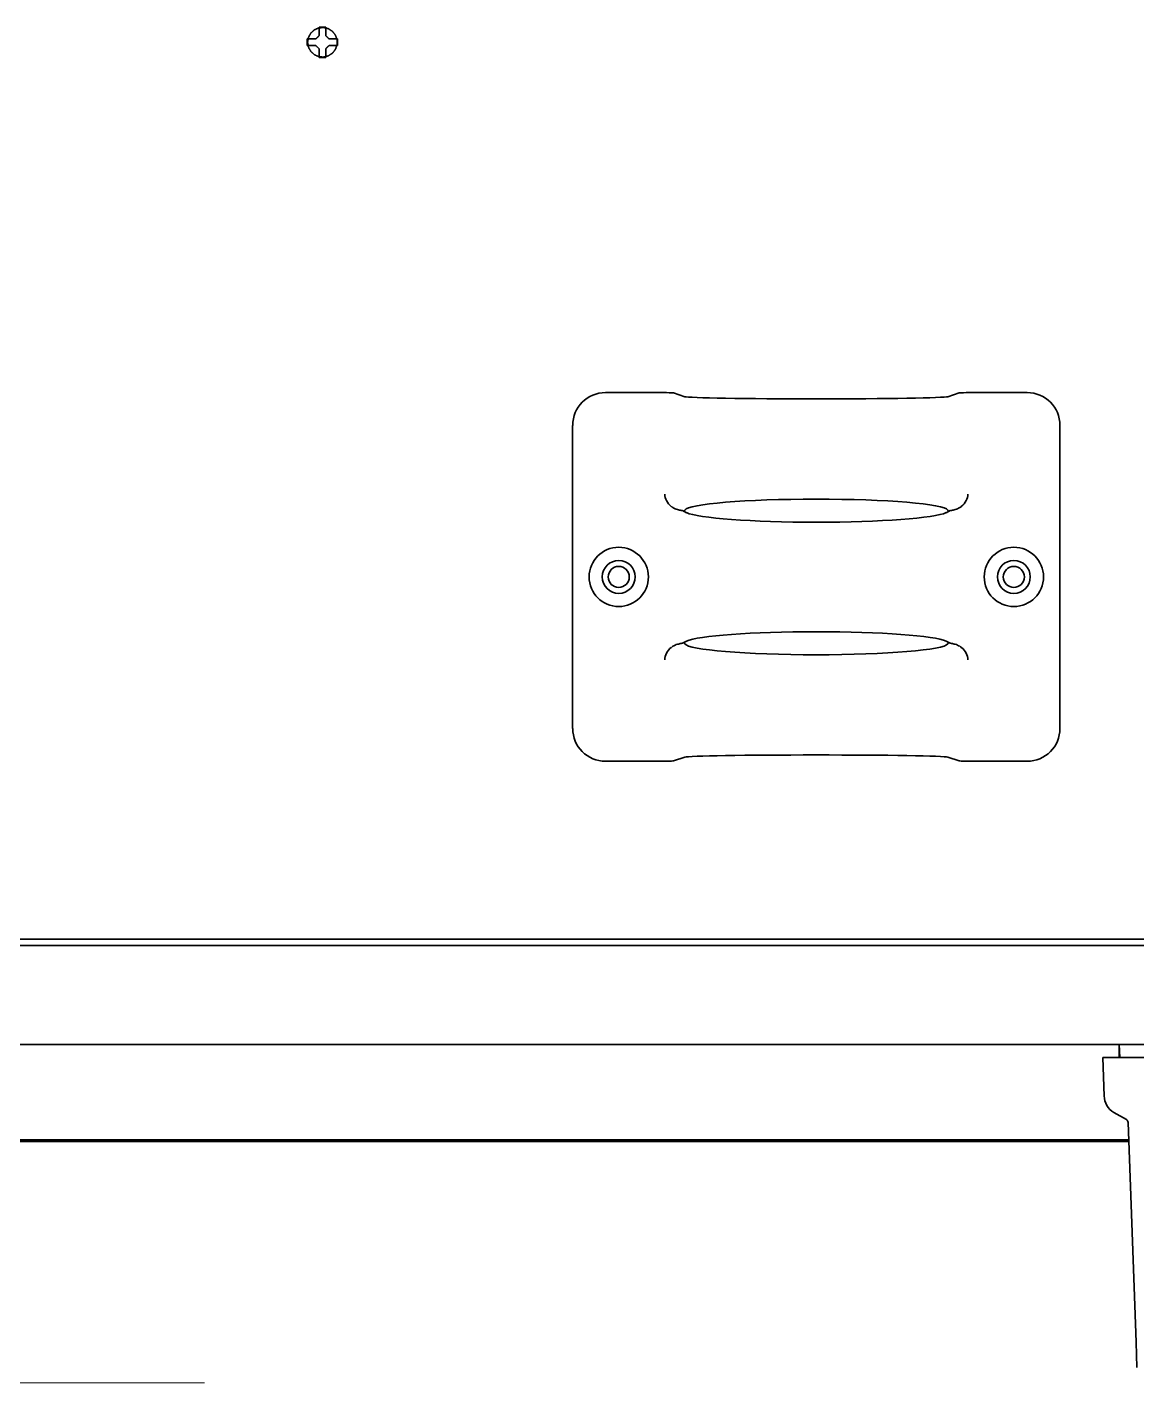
# Model space of a CAD drawing. Extents: x 5819 to 10669, y -850 to 3886.
# Drawn here: x 8683.2 to 8851.8, y 2682.1 to 2888 of the extents above; entities that cross this region are included whole.
import ezdxf

# ---------------------------------------------------------------- set-up
doc = ezdxf.new("R2010")
doc.units = 0
doc.header["$LTSCALE"] = 5
doc.layers.get('0').update_dxf_attribs({"linetype": 'CONTINUOUS', "lineweight": 0})
doc.layers.add('1', color=7, linetype='CONTINUOUS', true_color=0xffffff)

msp = doc.modelspace()

# ---------------------------------------------------------------- linework, layer by layer
at = {"color": 4}
msp.add_line((8610.17, 2682.13), (8710.17, 2682.13), dxfattribs=at)
at = {"layer": '1', "color": 7, "linetype": 'Continuous', "lineweight": 35}
for p, q in [((8725.77, 2885.73), (8725.77, 2886.23)), ((8725.77, 2885.23), (8725.77, 2885.73)), ((8730.37, 2886.23), (8730.37, 2885.73)), ((8730.37, 2885.73), (8730.37, 2885.23)), ((8777.89, 2832.53), (8771.08, 2832.53)), ((8783.1, 2831.9), (8781.38, 2832.47)), ((8824.76, 2832.47), (8823.05, 2831.9)), ((8835.07, 2832.53), (8828.26, 2832.53)), ((8766.07, 2781.52), (8766.07, 2827.53)), ((8840.07, 2781.52), (8840.07, 2827.53)), ((8783.1, 2814.68), (8782.98, 2814.48)), ((8823.05, 2814.68), (8823.16, 2814.48)), ((8782.77, 2814.59), (8783.38, 2814.28)), ((8822.77, 2814.28), (8823.38, 2814.59)), ((8782.77, 2794.47), (8783.38, 2794.77)), ((8783.1, 2794.37), (8782.98, 2794.57)), ((8822.77, 2794.77), (8823.38, 2794.47)), ((8823.05, 2794.37), (8823.16, 2794.57)), ((8777.89, 2776.53), (8771.08, 2776.53)), ((8783.1, 2777.16), (8781.38, 2776.58)), ((8824.76, 2776.58), (8823.05, 2777.16)), ((8835.07, 2776.53), (8828.26, 2776.53)), ((9231.07, 2749.53), (8668.87, 2749.53)), ((9061.16, 2748.53), (8668.87, 2748.53)), ((9198.07, 2733.53), (8670.92, 2733.53)), ((8849.04, 2733.53), (8849.08, 2731.53)), ((8849.18, 2731.53), (8849.07, 2733.53)), ((8846.57, 2731.53), (8848.57, 2731.53)), ((8846.57, 2731.53), (8846.78, 2725.69)), ((8848.57, 2731.53), (8906.74, 2731.53)), ((8848.27, 2723.2), (8850.17, 2722.11)), ((8850.42, 2721.69), (8851.62, 2688.32)), ((8850.54, 2719.04), (8670.92, 2719.04)), ((8850.55, 2718.78), (8670.92, 2718.78)), ((8851.62, 2688.32), (8851.75, 2684.46))]:
    msp.add_line(p, q, dxfattribs=at)
for centre, radius in [((8773.07, 2804.53), 4.5), ((8833.07, 2804.53), 4.5), ((8773.07, 2804.53), 2.5), ((8833.07, 2804.53), 2.5), ((8773.07, 2804.53), 1.6), ((8833.07, 2804.53), 1.6)]:
    msp.add_circle(centre, radius, dxfattribs=at)
for centre, radius, start, end in [((8849.77, 2725.8), 3, 182, 240), ((8849.92, 2721.67), 0.5, 2, 60)]:
    msp.add_arc(centre, radius, start, end, dxfattribs=at)
for centre, major_axis, ratio, start_param, end_param in [((8771.08, 2827.53), (4.75, -1.58), 0.998478, 1.89276, 3.462643), ((8777.89, 2832.47), (3.5, 0), 0.017455, 0.05236, 1.570796), ((8803.07, 2831.92), (20, 0), 0.017455, -3.089233, -0.05236), ((8828.26, 2832.47), (3.5, 0), 0.017455, 1.570796, 3.089233), ((8835.07, 2827.53), (4.75, 1.58), 0.998478, -0.32105, 1.248833), ((8782.61, 2817.2), (1.29, 2.16), 0.99484, -3.269542, -3.152361), ((8803.07, 2814.59), (20, 0), 0.087489, 0.05236, 3.089233), ((8823.54, 2817.2), (-1.29, 2.16), 0.99484, -3.130824, -3.013643), ((8781.29, 2814.56), (1.5, 0), 0.087489, 0.174533, 0.565507), ((8803.07, 2814.59), (20, 0), 0.087489, -2.96706, -0.174533), ((8824.85, 2814.56), (1.5, 0), 0.087489, 2.576086, 2.96706), ((8803.07, 2794.46), (20, 0), 0.087489, 0.174533, 2.96706), ((8781.29, 2794.49), (1.5, 0), 0.087489, -0.565507, -0.174533), ((8803.07, 2794.46), (20, 0), 0.087489, -3.089233, -0.05236), ((8824.85, 2794.49), (1.5, 0), 0.087489, -2.96706, -2.576086), ((8782.61, 2791.85), (-1.29, 2.16), 0.99484, 0.010769, 0.127949), ((8823.54, 2791.85), (1.29, 2.16), 0.99484, -0.127949, -0.010769), ((8771.08, 2781.53), (4.75, 1.58), 0.998478, 2.820542, 4.390425), ((8835.07, 2781.53), (4.75, -1.58), 0.998478, -1.248833, 0.32105), ((8777.89, 2776.59), (3.5, 0), 0.017455, -1.570796, -0.05236), ((8803.07, 2777.14), (20, 0), 0.017455, 0.05236, 3.089233), ((8828.26, 2776.59), (3.5, 0), 0.017455, -3.089233, -1.570796)]:
    msp.add_ellipse(centre, major_axis=major_axis, ratio=ratio, start_param=start_param, end_param=end_param, dxfattribs=at)
for points, degree, knots in [([(8728.07, 2883.48), (8728.26, 2883.48), (8728.98, 2883.67), (8729.6, 2884.07), (8730.05, 2884.66), (8730.29, 2885.36), (8730.29, 2886.1), (8730.05, 2886.8), (8729.6, 2887.38), (8728.98, 2887.79), (8728.26, 2887.97), (8727.52, 2887.91), (8726.84, 2887.61), (8726.3, 2887.11), (8725.94, 2886.46), (8725.82, 2885.73), (8725.94, 2885), (8726.3, 2884.34), (8726.84, 2883.84), (8727.52, 2883.54), (8728.07, 2883.48)], 1, [0, 0, 0.013212, 0.065837, 0.118462, 0.171086, 0.223709, 0.276336, 0.32896, 0.381584, 0.434209, 0.486833, 0.539457, 0.592083, 0.644707, 0.697332, 0.749956, 0.802581, 0.855202, 0.907829, 0.960453, 1, 1]), ([(8727.57, 2886.73), (8727.57, 2887.36), (8727.57, 2888.03)], 1, [0, 0, 0.474733, 1, 1]), ([(8728.57, 2888.03), (8728.57, 2887.45), (8728.57, 2886.73)], 1, [0, 0, 0.459329, 1, 1]), ([(8725.77, 2886.23), (8726.35, 2886.23), (8727.07, 2886.23)], 1, [0, 0, 0.459321, 1, 1]), ([(8727.07, 2885.23), (8726.44, 2885.23), (8725.77, 2885.23)], 1, [0, 0, 0.474739, 1, 1]), ([(8727.57, 2883.43), (8727.57, 2884), (8727.57, 2884.73)], 1, [0, 0, 0.45933, 1, 1]), ([(8728.57, 2884.73), (8728.57, 2884.09), (8728.57, 2883.43)], 1, [0, 0, 0.474734, 1, 1]), ([(8729.07, 2886.23), (8729.71, 2886.23), (8730.37, 2886.23)], 1, [0, 0, 0.474729, 1, 1]), ([(8730.37, 2885.23), (8729.8, 2885.23), (8729.07, 2885.23)], 1, [0, 0, 0.459331, 1, 1]), ([(8780.05, 2817.11), (8780.07, 2816.77), (8780.26, 2816.04), (8780.75, 2815.47), (8781.05, 2815.23)], 3, [0, 0, 0, 0, 0.472403, 1, 1, 1, 1]), ([(8825.09, 2815.23), (8825.39, 2815.47), (8825.88, 2816.04), (8826.08, 2816.77), (8826.09, 2817.11)], 3, [0, 0, 0, 0, 0.527598, 1, 1, 1, 1]), ([(8782.56, 2814.63), (8782.37, 2814.66), (8781.93, 2814.74), (8781.51, 2814.93), (8781.29, 2815.06)], 3, [0, 0, 0, 0, 0.432061, 1, 1, 1, 1]), ([(8824.85, 2815.06), (8824.64, 2814.93), (8824.22, 2814.74), (8823.78, 2814.66), (8823.59, 2814.63)], 3, [0, 0, 0, 0, 0.567938, 1, 1, 1, 1]), ([(8781.29, 2793.99), (8781.51, 2794.12), (8781.93, 2794.31), (8782.37, 2794.39), (8782.56, 2794.42)], 3, [0, 0, 0, 0, 0.567939, 1, 1, 1, 1]), ([(8823.59, 2794.42), (8823.78, 2794.39), (8824.22, 2794.31), (8824.64, 2794.12), (8824.85, 2793.99)], 3, [0, 0, 0, 0, 0.432061, 1, 1, 1, 1]), ([(8781.05, 2793.82), (8780.75, 2793.59), (8780.26, 2793.01), (8780.07, 2792.29), (8780.05, 2791.94)], 3, [0, 0, 0, 0, 0.527598, 1, 1, 1, 1]), ([(8826.09, 2791.94), (8826.08, 2792.29), (8825.88, 2793.01), (8825.39, 2793.59), (8825.09, 2793.82)], 3, [0, 0, 0, 0, 0.472403, 1, 1, 1, 1])]:
    msp.add_open_spline(points, degree=degree, knots=knots, dxfattribs=at)
for points in [[(8727.07, 2886.23), (8727.57, 2886.73)], [(8727.57, 2888.03), (8728.57, 2888.03)], [(8728.57, 2886.73), (8729.07, 2886.23)], [(8727.57, 2884.73), (8727.07, 2885.23)], [(8729.07, 2885.23), (8728.57, 2884.73)], [(8728.57, 2883.43), (8727.57, 2883.43)]]:
    msp.add_open_spline(points, degree=1, dxfattribs=at)

doc.saveas('drawing.dxf')
